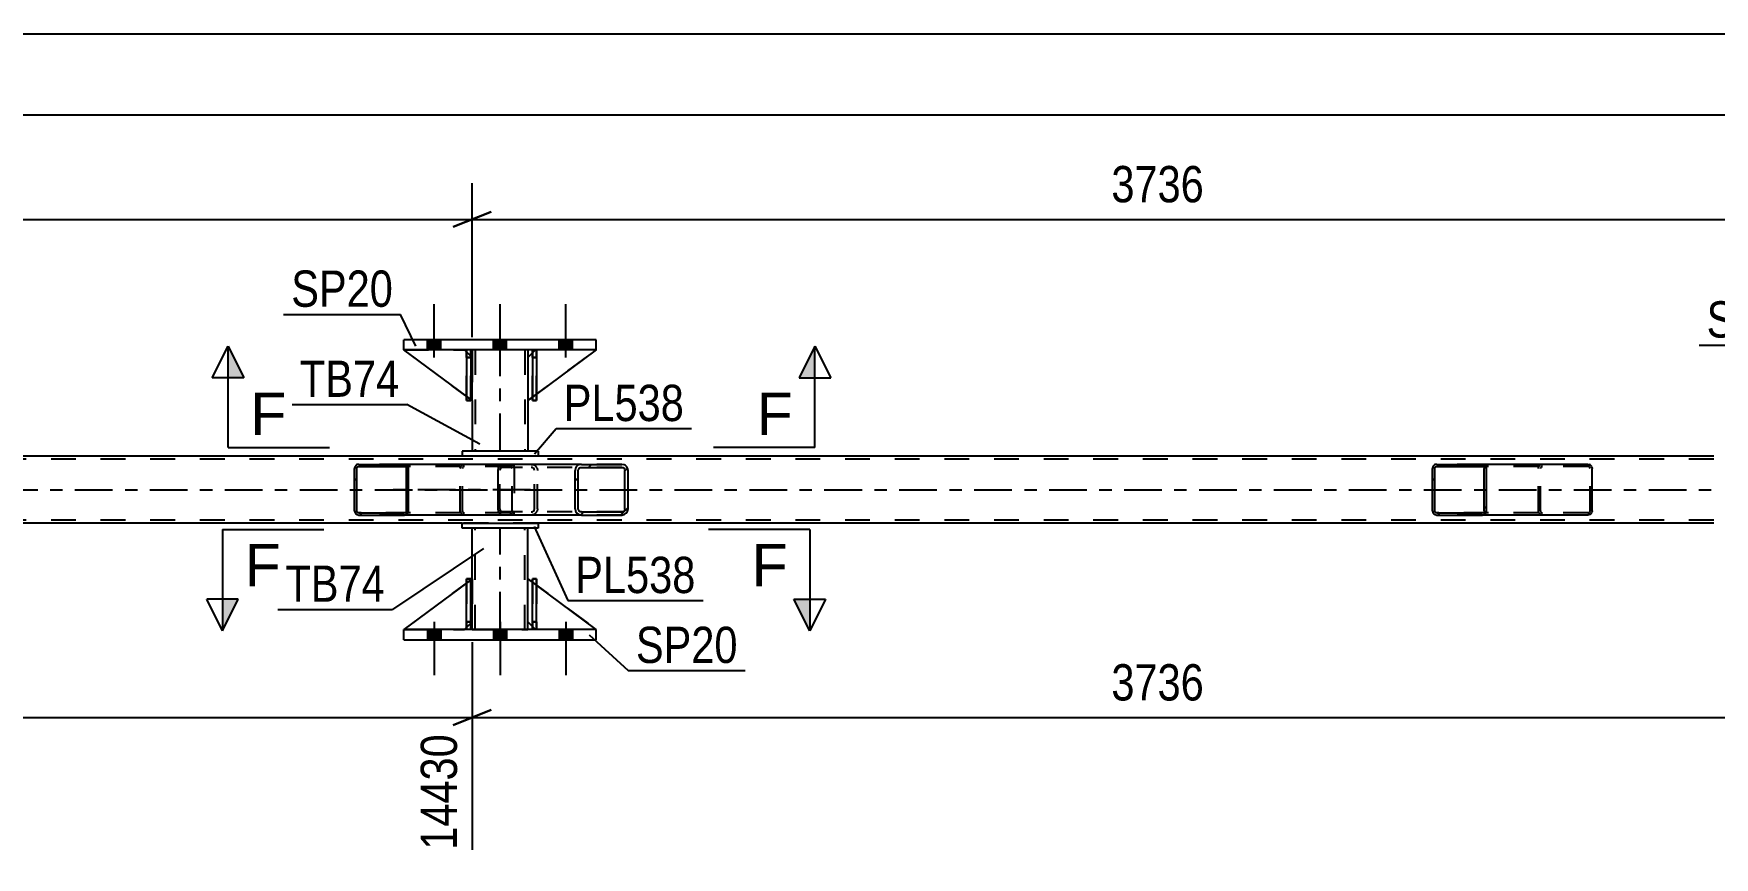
# Model space of a CAD drawing. Header units: millimetres. Extents: x 0 to 841, y 0 to 594.
# Drawn here: x 641 to 773.8, y 209.4 to 274.4 of the extents above; entities that cross this region are included whole.
import ezdxf

# ---------------------------------------------------------------- set-up
doc = ezdxf.new("R2010")
doc.units = ezdxf.units.MM
doc.linetypes.add('DXK_LINE_DOT2', pattern=[3.9198, 1.9599, -1.9599])
doc.linetypes.add('DXK_LINE_DOT3', pattern=[5.9187, 2.979, -0.9799, 0.9799, -0.9799])
doc.styles.add('Arial', font='ARIAL.TTF', dxfattribs={"height": 0.2})
doc.styles.add('Arial Narrow', font='ARIALN.TTF', dxfattribs={"height": 0.2})

# ---------------------------------------------------------------- blocks, each defined once
blk = doc.blocks.new('Part-318889060-3495 - 3381')
at = {"color": 7, "linetype": 'DXK_LINE_DOT2'}
for p, q in [((675.66, 245.46), (670.26, 249.46)), ((670.26, 249.46), (675.06, 249.46)), ((675.06, 249.46), (675.66, 248.86)), ((675.66, 248.86), (675.06, 249.46)), ((675.66, 248.86), (675.66, 245.46)), ((675.66, 248.86), (675.66, 248.86)), ((675.66, 248.86), (675.66, 245.46))]:
    blk.add_line(p, q, dxfattribs=at)
blk = doc.blocks.new('Part-318889060-3464 - 3381')
at = {"color": 2, "linetype": 'Continuous'}
for p, q in [((680.42, 227.38), (680.42, 231.38)), ((680.42, 231.38), (680.74, 231.38)), ((680.74, 227.38), (680.74, 231.38)), ((680.42, 227.38), (680.42, 227.38)), ((680.42, 227.38), (680.42, 227.38)), ((680.74, 227.38), (680.42, 227.38)), ((680.74, 227.38), (680.74, 227.38))]:
    blk.add_line(p, q, dxfattribs=at)
at = {"color": 7, "linetype": 'DXK_LINE_DOT2'}
for p, q in [((680.42, 231.38), (680.42, 227.98)), ((680.74, 227.98), (680.74, 231.38)), ((680.42, 227.98), (680.42, 227.38)), ((680.42, 227.98), (680.74, 227.98)), ((680.42, 227.38), (680.42, 227.38)), ((680.74, 227.38), (680.74, 227.98)), ((680.74, 227.38), (680.74, 227.38)), ((680.74, 227.38), (680.74, 227.38))]:
    blk.add_line(p, q, dxfattribs=at)
blk = doc.blocks.new('Part-318889060-3470 - 3381')
at = {"color": 2, "linetype": 'Continuous'}
for p, q in [((675.22, 231.05), (670.26, 227.38)), ((675.66, 231.38), (675.54, 231.29)), ((675.66, 227.98), (675.66, 231.38)), ((675.22, 227.54), (675.06, 227.38)), ((675.66, 227.98), (675.54, 227.86)), ((675.66, 227.98), (675.66, 227.98))]:
    blk.add_line(p, q, dxfattribs=at)
at = {"color": 7, "linetype": 'DXK_LINE_DOT2'}
for p, q in [((675.54, 231.29), (675.22, 231.05)), ((675.66, 227.98), (675.66, 231.38)), ((670.26, 227.38), (670.26, 227.38)), ((670.26, 227.38), (670.26, 227.38)), ((675.06, 227.38), (670.26, 227.38)), ((675.66, 227.98), (675.06, 227.38)), ((675.06, 227.38), (675.06, 227.38)), ((675.54, 227.86), (675.22, 227.54))]:
    blk.add_line(p, q, dxfattribs=at)
blk = doc.blocks.new('Bolt-318889060-3422 - 3381')
at = {"linetype": 'Continuous'}
for points in [[(672.14, 249.46), (673.18, 249.46), (673.18, 250.26), (672.14, 250.26)], [(672.14, 249.46), (673.18, 249.46), (673.18, 250.26), (672.14, 250.26)], [(672.14, 249.46), (673.18, 249.46), (673.18, 250.26), (672.14, 250.26)], [(677.34, 249.46), (678.38, 249.46), (678.38, 250.26), (677.34, 250.26)], [(677.34, 249.46), (678.38, 249.46), (678.38, 250.26), (677.34, 250.26)], [(682.54, 249.46), (683.58, 249.46), (683.58, 250.26), (682.54, 250.26)], [(682.54, 249.46), (683.58, 249.46), (683.58, 250.26), (682.54, 250.26)], [(682.54, 249.46), (683.58, 249.46), (683.58, 250.26), (682.54, 250.26)]]:
    blk.add_hatch(color=1, dxfattribs=at).paths.add_polyline_path(points)
at = {"color": 1, "linetype": 'Continuous'}
for p, q in [((672.66, 248.86), (672.66, 253.06)), ((672.66, 248.86), (672.66, 253.06)), ((672.66, 248.86), (672.66, 253.06)), ((677.86, 248.86), (677.86, 253.06)), ((677.86, 248.86), (677.86, 253.06)), ((683.06, 248.86), (683.06, 253.06)), ((683.06, 248.86), (683.06, 253.06)), ((683.06, 248.86), (683.06, 253.06)), ((672.14, 249.46), (672.14, 250.26)), ((672.14, 249.46), (672.14, 250.26)), ((672.14, 249.46), (672.14, 250.26)), ((673.18, 249.46), (673.18, 250.26)), ((673.18, 249.46), (673.18, 250.26)), ((673.18, 249.46), (673.18, 250.26)), ((677.34, 249.46), (677.34, 250.26)), ((677.34, 249.46), (677.34, 250.26)), ((678.38, 249.46), (678.38, 250.26)), ((678.38, 249.46), (678.38, 250.26)), ((682.54, 249.46), (682.54, 250.26)), ((682.54, 249.46), (682.54, 250.26)), ((682.54, 249.46), (682.54, 250.26)), ((683.58, 249.46), (683.58, 250.26)), ((683.58, 249.46), (683.58, 250.26)), ((683.58, 249.46), (683.58, 250.26))]:
    blk.add_line(p, q, dxfattribs=at)
blk = doc.blocks.new('Bolt-318889060-3423 - 3381')
at = {"linetype": 'Continuous'}
for points in [[(673.18, 227.38), (672.14, 227.38), (672.14, 226.58), (673.18, 226.58)], [(673.18, 227.38), (672.14, 227.38), (672.14, 226.58), (673.18, 226.58)], [(673.18, 227.38), (672.14, 227.38), (672.14, 226.58), (673.18, 226.58)], [(678.38, 227.38), (677.34, 227.38), (677.34, 226.58), (678.38, 226.58)], [(678.38, 227.38), (677.34, 227.38), (677.34, 226.58), (678.38, 226.58)], [(683.58, 227.38), (682.54, 227.38), (682.54, 226.58), (683.58, 226.58)], [(683.58, 227.38), (682.54, 227.38), (682.54, 226.58), (683.58, 226.58)], [(683.58, 227.38), (682.54, 227.38), (682.54, 226.58), (683.58, 226.58)]]:
    blk.add_hatch(color=1, dxfattribs=at).paths.add_polyline_path(points)
at = {"color": 1, "linetype": 'Continuous'}
for p, q in [((672.14, 227.38), (672.14, 226.58)), ((672.14, 227.38), (672.14, 226.58)), ((672.14, 227.38), (672.14, 226.58)), ((672.66, 227.98), (672.66, 223.78)), ((672.66, 227.98), (672.66, 223.78)), ((672.66, 227.98), (672.66, 223.78)), ((673.18, 227.38), (673.18, 226.58)), ((673.18, 227.38), (673.18, 226.58)), ((673.18, 227.38), (673.18, 226.58)), ((677.34, 227.38), (677.34, 226.58)), ((677.34, 227.38), (677.34, 226.58)), ((677.86, 227.98), (677.86, 223.78)), ((677.86, 227.98), (677.86, 223.78)), ((678.38, 227.38), (678.38, 226.58)), ((678.38, 227.38), (678.38, 226.58)), ((682.54, 227.38), (682.54, 226.58)), ((682.54, 227.38), (682.54, 226.58)), ((682.54, 227.38), (682.54, 226.58)), ((683.06, 227.98), (683.06, 223.78)), ((683.06, 227.98), (683.06, 223.78)), ((683.06, 227.98), (683.06, 223.78)), ((683.58, 227.38), (683.58, 226.58)), ((683.58, 227.38), (683.58, 226.58)), ((683.58, 227.38), (683.58, 226.58))]:
    blk.add_line(p, q, dxfattribs=at)
blk = doc.blocks.new('Part-318889060-3488 - 3381')
at = {"color": 2, "linetype": 'Continuous'}
for p, q in [((675.66, 231.38), (675.66, 235.38)), ((680.06, 231.38), (680.06, 235.38)), ((675.66, 227.38), (675.66, 227.98)), ((680.06, 227.38), (680.06, 227.98))]:
    blk.add_line(p, q, dxfattribs=at)
at = {"color": 7, "linetype": 'DXK_LINE_DOT2'}
for p, q in [((680.06, 235.38), (675.66, 235.38)), ((675.9, 227.38), (675.9, 235.38)), ((679.82, 227.38), (679.82, 235.38)), ((675.66, 227.98), (675.66, 231.38)), ((680.06, 227.98), (680.06, 231.38)), ((675.66, 227.38), (680.06, 227.38))]:
    blk.add_line(p, q, dxfattribs=at)
at = {"color": 7, "linetype": 'DXK_LINE_DOT3'}
blk.add_line((677.86, 227.38), (677.86, 235.38), dxfattribs=at)
blk = doc.blocks.new('Part-318889060-3489 - 3381')
at = {"color": 7, "linetype": 'DXK_LINE_DOT2'}
for p, q in [((675.22, 248.86), (675.22, 249.46)), ((675.22, 249.46), (675.22, 249.46)), ((675.22, 249.46), (675.22, 245.46)), ((675.54, 249.46), (675.22, 249.46)), ((675.22, 245.46), (675.22, 248.86)), ((675.22, 248.86), (675.54, 248.86)), ((675.54, 248.86), (675.54, 249.46)), ((675.54, 245.46), (675.54, 249.46)), ((675.54, 248.86), (675.54, 245.46)), ((675.22, 245.46), (675.54, 245.46))]:
    blk.add_line(p, q, dxfattribs=at)
blk = doc.blocks.new('Part-318889060-3505 - 3381')
at = {"color": 7, "linetype": 'DXK_LINE_DOT2'}
for p, q in [((675.54, 231.38), (675.22, 231.38)), ((675.22, 227.98), (675.22, 231.38)), ((675.22, 227.38), (675.22, 231.38)), ((675.54, 231.38), (675.54, 227.86)), ((675.54, 227.38), (675.54, 231.38)), ((675.54, 227.98), (675.22, 227.98)), ((675.22, 227.38), (675.22, 227.98)), ((675.54, 227.38), (675.22, 227.38)), ((675.54, 227.86), (675.54, 227.38)), ((675.54, 227.38), (675.54, 227.38))]:
    blk.add_line(p, q, dxfattribs=at)
blk = doc.blocks.new('Part-318889060-3444 - 3381')
at = {"color": 2, "linetype": 'Continuous'}
for p, q in [((680.06, 227.98), (680.06, 231.38)), ((680.42, 231.12), (680.06, 231.38)), ((685.46, 227.38), (680.74, 230.88)), ((680.42, 227.63), (680.06, 227.98))]:
    blk.add_line(p, q, dxfattribs=at)
at = {"color": 7, "linetype": 'DXK_LINE_DOT2'}
for p, q in [((680.74, 230.88), (680.42, 231.12)), ((680.66, 227.38), (680.42, 227.63)), ((685.46, 227.38), (680.66, 227.38)), ((685.46, 227.38), (685.46, 227.38)), ((685.46, 227.38), (685.46, 227.38))]:
    blk.add_line(p, q, dxfattribs=at)
blk = doc.blocks.new('Part-318889060-3449 - 3381')
at = {"color": 2, "linetype": 'Continuous'}
for p, q in [((670.26, 226.58), (670.26, 227.38)), ((685.46, 227.38), (670.26, 227.38)), ((685.46, 226.58), (685.46, 227.38)), ((670.26, 226.58), (685.46, 226.58))]:
    blk.add_line(p, q, dxfattribs=at)
at = {"color": 7, "linetype": 'DXK_LINE_DOT2'}
for p, q in [((670.26, 226.58), (670.26, 227.38)), ((685.46, 226.58), (685.46, 227.38))]:
    blk.add_line(p, q, dxfattribs=at)
blk = doc.blocks.new('Part-318889060-3454 - 3381')
at = {"color": 2, "linetype": 'Continuous'}
for p, q in [((670.26, 249.46), (670.26, 250.26)), ((685.46, 250.26), (670.26, 250.26)), ((685.46, 249.46), (685.46, 250.26)), ((685.46, 249.46), (670.26, 249.46))]:
    blk.add_line(p, q, dxfattribs=at)
at = {"color": 7, "linetype": 'DXK_LINE_DOT2'}
for p, q in [((670.26, 249.46), (670.26, 250.26)), ((685.46, 249.46), (685.46, 250.26))]:
    blk.add_line(p, q, dxfattribs=at)
blk = doc.blocks.new('Part-318889060-3461 - 3381')
at = {"color": 7, "linetype": 'DXK_LINE_DOT2'}
for p, q in [((773.71, 240.82), (111.6, 240.82)), ((680.86, 241.06), (674.86, 241.06)), ((773.71, 236.02), (111.6, 236.02)), ((680.86, 235.78), (674.86, 235.78))]:
    blk.add_line(p, q, dxfattribs=at)
at = {"color": 2, "linetype": 'Continuous'}
for p, q in [((674.86, 241.06), (510.59, 241.06)), ((773.71, 241.06), (680.86, 241.06)), ((674.86, 235.78), (510.59, 235.78)), ((773.71, 235.78), (680.86, 235.78))]:
    blk.add_line(p, q, dxfattribs=at)
at = {"color": 7, "linetype": 'DXK_LINE_DOT3'}
blk.add_line((111.6, 238.42), (773.71, 238.42), dxfattribs=at)
blk = doc.blocks.new('Part-318889060-3462 - 3381')
at = {"color": 7, "linetype": 'DXK_LINE_DOT2'}
for p, q in [((680.74, 231.38), (680.42, 231.38)), ((680.42, 227.98), (680.42, 231.38)), ((680.42, 227.38), (680.42, 231.38)), ((680.74, 231.38), (680.74, 227.98)), ((680.74, 227.38), (680.74, 231.38)), ((680.74, 227.98), (680.42, 227.98)), ((680.42, 227.38), (680.42, 227.98)), ((680.74, 227.38), (680.42, 227.38)), ((680.74, 227.98), (680.74, 227.38)), ((680.74, 227.38), (680.74, 227.38))]:
    blk.add_line(p, q, dxfattribs=at)
blk = doc.blocks.new('Part-318889060-3463 - 3381')
at = {"color": 2, "linetype": 'Continuous'}
for p, q in [((675.22, 227.38), (675.22, 231.38)), ((675.22, 231.38), (675.54, 231.38)), ((675.54, 227.38), (675.54, 231.38)), ((675.22, 227.38), (675.22, 227.38)), ((675.22, 227.38), (675.22, 227.38)), ((675.54, 227.38), (675.22, 227.38)), ((675.54, 227.38), (675.54, 227.38))]:
    blk.add_line(p, q, dxfattribs=at)
at = {"color": 7, "linetype": 'DXK_LINE_DOT2'}
for p, q in [((675.22, 231.38), (675.22, 227.98)), ((675.54, 227.98), (675.54, 231.38)), ((675.22, 227.98), (675.22, 227.38)), ((675.22, 227.98), (675.54, 227.98)), ((675.22, 227.38), (675.22, 227.38)), ((675.54, 227.38), (675.54, 227.98)), ((675.54, 227.38), (675.54, 227.38)), ((675.54, 227.38), (675.54, 227.38))]:
    blk.add_line(p, q, dxfattribs=at)
blk = doc.blocks.new('Part-318889060-3467 - 3381')
at = {"color": 7, "linetype": 'DXK_LINE_DOT2'}
for p, q in [((675.66, 231.38), (670.26, 227.38)), ((675.66, 227.98), (675.66, 231.38)), ((675.66, 231.38), (675.66, 227.98)), ((670.26, 227.38), (675.06, 227.38)), ((675.06, 227.38), (675.66, 227.98)), ((675.66, 227.98), (675.06, 227.38)), ((675.66, 227.98), (675.66, 227.98))]:
    blk.add_line(p, q, dxfattribs=at)
blk = doc.blocks.new('Part-318889060-3473 - 3381')
at = {"color": 7, "linetype": 'DXK_LINE_DOT2'}
for p, q in [((680.06, 227.98), (680.06, 231.38)), ((680.06, 231.38), (685.46, 227.38)), ((680.66, 227.38), (680.06, 227.98)), ((685.46, 227.38), (680.66, 227.38))]:
    blk.add_line(p, q, dxfattribs=at)
blk = doc.blocks.new('Part-318889060-3478 - 3381')
at = {"color": 2, "linetype": 'Continuous'}
for p, q in [((680.86, 241.46), (674.86, 241.46)), ((674.86, 241.46), (674.86, 241.06)), ((680.86, 241.06), (674.86, 241.06)), ((680.86, 241.46), (680.86, 241.06))]:
    blk.add_line(p, q, dxfattribs=at)
blk = doc.blocks.new('Part-318889060-3483 - 3381')
at = {"color": 2, "linetype": 'Continuous'}
for p, q in [((674.86, 235.78), (680.86, 235.78)), ((674.86, 235.38), (674.86, 235.78)), ((680.86, 235.38), (674.86, 235.38)), ((680.86, 235.78), (680.86, 235.38))]:
    blk.add_line(p, q, dxfattribs=at)
blk = doc.blocks.new('Part-318889060-3490 - 3381')
at = {"color": 7, "linetype": 'DXK_LINE_DOT2'}
for p, q in [((680.42, 248.86), (680.42, 249.46)), ((680.42, 249.46), (680.42, 249.46)), ((680.42, 249.46), (680.42, 245.46)), ((680.74, 249.46), (680.42, 249.46)), ((680.42, 245.46), (680.42, 248.86)), ((680.42, 248.86), (680.74, 248.86)), ((680.74, 248.86), (680.74, 249.46)), ((680.74, 245.46), (680.74, 249.46)), ((680.74, 248.86), (680.74, 245.46)), ((680.42, 245.46), (680.74, 245.46))]:
    blk.add_line(p, q, dxfattribs=at)
blk = doc.blocks.new('Part-318889060-3491 - 3381')
at = {"color": 2, "linetype": 'Continuous'}
for p, q in [((675.54, 249.46), (675.22, 249.46)), ((675.22, 249.46), (675.22, 245.46)), ((675.54, 249.46), (675.54, 249.46)), ((675.54, 249.46), (675.54, 245.46)), ((675.54, 245.46), (675.22, 245.46))]:
    blk.add_line(p, q, dxfattribs=at)
at = {"color": 7, "linetype": 'DXK_LINE_DOT2'}
for p, q in [((675.22, 248.86), (675.22, 249.46)), ((675.54, 248.86), (675.22, 248.86)), ((675.22, 248.86), (675.22, 245.46)), ((675.54, 248.86), (675.54, 249.46)), ((675.54, 249.46), (675.54, 249.46)), ((675.54, 245.46), (675.54, 248.86))]:
    blk.add_line(p, q, dxfattribs=at)
blk = doc.blocks.new('Part-318889060-3492 - 3381')
at = {"color": 2, "linetype": 'Continuous'}
for p, q in [((680.74, 249.46), (680.42, 249.46)), ((680.42, 249.46), (680.42, 245.46)), ((680.74, 249.46), (680.74, 249.46)), ((680.74, 249.46), (680.74, 245.46)), ((680.74, 245.46), (680.42, 245.46))]:
    blk.add_line(p, q, dxfattribs=at)
at = {"color": 7, "linetype": 'DXK_LINE_DOT2'}
for p, q in [((680.42, 248.86), (680.42, 249.46)), ((680.74, 248.86), (680.42, 248.86)), ((680.42, 248.86), (680.42, 245.46)), ((680.74, 248.86), (680.74, 249.46)), ((680.74, 249.46), (680.74, 249.46)), ((680.74, 245.46), (680.74, 248.86))]:
    blk.add_line(p, q, dxfattribs=at)
blk = doc.blocks.new('Part-318889060-3498 - 3381')
at = {"color": 2, "linetype": 'Continuous'}
for p, q in [((675.22, 245.8), (670.26, 249.46)), ((675.22, 249.31), (675.06, 249.46)), ((675.66, 248.86), (675.54, 248.99)), ((675.66, 248.86), (675.66, 248.86)), ((675.66, 245.46), (675.66, 248.86)), ((675.54, 245.56), (675.66, 245.46)), ((675.66, 245.46), (675.66, 245.46))]:
    blk.add_line(p, q, dxfattribs=at)
at = {"color": 7, "linetype": 'DXK_LINE_DOT2'}
for p, q in [((675.06, 249.46), (670.26, 249.46)), ((675.06, 249.46), (675.66, 248.86)), ((675.54, 248.99), (675.22, 249.31)), ((675.66, 248.86), (675.66, 245.46)), ((675.54, 245.56), (675.22, 245.8))]:
    blk.add_line(p, q, dxfattribs=at)
blk = doc.blocks.new('Part-318889060-3501 - 3381')
at = {"color": 7, "linetype": 'DXK_LINE_DOT2'}
for p, q in [((680.66, 249.46), (680.06, 248.86)), ((680.06, 245.46), (685.46, 249.46)), ((680.06, 248.86), (680.06, 245.46)), ((685.46, 249.46), (680.66, 249.46))]:
    blk.add_line(p, q, dxfattribs=at)
blk = doc.blocks.new('Part-318889060-3504 - 3381')
at = {"color": 2, "linetype": 'Continuous'}
for p, q in [((680.42, 249.22), (680.06, 248.86)), ((680.06, 248.86), (680.06, 245.46)), ((685.46, 249.46), (680.74, 245.96)), ((680.42, 245.73), (680.06, 245.46))]:
    blk.add_line(p, q, dxfattribs=at)
at = {"color": 7, "linetype": 'DXK_LINE_DOT2'}
for p, q in [((680.66, 249.46), (680.42, 249.22)), ((685.46, 249.46), (680.66, 249.46)), ((680.74, 245.96), (680.42, 245.73))]:
    blk.add_line(p, q, dxfattribs=at)
blk = doc.blocks.new('Part-318889060-3538 - 3381')
at = {"linetype": 'Continuous'}
h = blk.add_hatch(dxfattribs=at)
h.set_pattern_fill('', scale=0.7, style=0, pattern_type=0)
h.set_pattern_definition([(45, (687.9348, 240.1284), (-1.57154, 1.57154), [])])
h.paths.add_polyline_path([(687.97, 239.94), (687.93, 240.13), (687.83, 240.28), (687.66, 240.39), (687.47, 240.42), (684.29, 240.42), (684.09, 240.39), (683.93, 240.28), (683.82, 240.13), (683.78, 239.94), (683.78, 236.9), (683.82, 236.72), (683.93, 236.57), (684.09, 236.46), (684.29, 236.42), (687.47, 236.42), (687.66, 236.46), (687.83, 236.57), (687.93, 236.72), (687.97, 236.9)])
h.paths.add_polyline_path([(687.7, 236.81), (687.65, 236.73), (687.57, 236.68), (687.47, 236.66), (684.29, 236.66), (684.19, 236.68), (684.11, 236.73), (684.05, 236.81), (684.03, 236.9), (684.03, 239.94), (684.05, 240.04), (684.11, 240.11), (684.19, 240.17), (684.29, 240.18), (687.47, 240.18), (687.57, 240.17), (687.65, 240.11), (687.7, 240.04), (687.72, 239.94), (687.72, 236.9)])
at = {"color": 2, "linetype": 'Continuous'}
for p, q in [((677.73, 240.13), (677.79, 240.28)), ((677.79, 240.28), (677.88, 240.39)), ((677.88, 240.39), (677.99, 240.42)), ((684.29, 240.42), (677.99, 240.42)), ((684.29, 240.42), (684.09, 240.39)), ((684.29, 240.42), (687.47, 240.42)), ((687.66, 240.39), (687.47, 240.42)), ((677.71, 239.94), (677.73, 240.13)), ((677.71, 236.9), (677.71, 239.94)), ((683.82, 240.13), (683.78, 239.94)), ((683.78, 236.9), (683.78, 239.94)), ((684.03, 239.94), (684.05, 240.04)), ((684.03, 236.9), (684.03, 239.94)), ((684.05, 240.04), (684.11, 240.11)), ((684.11, 240.11), (684.19, 240.17)), ((684.19, 240.17), (684.29, 240.18)), ((684.29, 240.18), (687.47, 240.18)), ((687.47, 240.18), (687.57, 240.17)), ((687.57, 240.17), (687.65, 240.11)), ((687.65, 240.11), (687.7, 240.04)), ((687.7, 240.04), (687.72, 239.94)), ((687.72, 236.9), (687.72, 239.94)), ((687.97, 239.94), (687.93, 240.13)), ((687.97, 236.9), (687.97, 239.94)), ((677.73, 236.72), (677.71, 236.9)), ((677.79, 236.57), (677.73, 236.72)), ((677.88, 236.46), (677.79, 236.57)), ((677.99, 236.42), (677.88, 236.46)), ((684.29, 236.42), (677.99, 236.42)), ((683.78, 236.9), (683.82, 236.72)), ((684.05, 236.81), (684.03, 236.9)), ((684.11, 236.73), (684.05, 236.81)), ((684.09, 236.46), (684.29, 236.42)), ((684.19, 236.68), (684.11, 236.73)), ((684.29, 236.66), (684.19, 236.68)), ((684.29, 236.66), (687.47, 236.66)), ((684.29, 236.42), (687.47, 236.42)), ((687.57, 236.68), (687.47, 236.66)), ((687.47, 236.42), (687.66, 236.46)), ((687.65, 236.73), (687.57, 236.68)), ((687.7, 236.81), (687.65, 236.73)), ((687.72, 236.9), (687.7, 236.81)), ((687.93, 236.72), (687.97, 236.9))]:
    blk.add_line(p, q, dxfattribs=at)
at = {"color": 7, "linetype": 'DXK_LINE_DOT2'}
for p, q in [((678.98, 240.18), (678.98, 240.42)), ((680.32, 240.42), (680.51, 240.39)), ((687.47, 240.42), (684.29, 240.42)), ((677.86, 240.04), (677.85, 239.94)), ((677.85, 236.9), (677.85, 239.94)), ((677.89, 240.11), (677.86, 240.04)), ((677.93, 240.17), (677.89, 240.11)), ((677.99, 240.18), (677.93, 240.17)), ((687.47, 240.18), (677.99, 240.18)), ((680.42, 240.17), (680.32, 240.18)), ((680.5, 240.11), (680.42, 240.17)), ((680.55, 240.04), (680.5, 240.11)), ((680.57, 239.94), (680.55, 240.04)), ((680.57, 236.9), (680.57, 239.94)), ((680.78, 240.13), (680.82, 239.94)), ((680.82, 236.9), (680.82, 239.94)), ((677.85, 236.9), (677.86, 236.81)), ((677.86, 236.81), (677.89, 236.73)), ((677.89, 236.73), (677.93, 236.68)), ((677.93, 236.68), (677.99, 236.66)), ((687.47, 236.66), (677.99, 236.66)), ((678.98, 236.42), (678.98, 236.66)), ((680.32, 236.66), (680.42, 236.68)), ((680.51, 236.46), (680.32, 236.42)), ((680.42, 236.68), (680.5, 236.73)), ((680.5, 236.73), (680.55, 236.81)), ((680.55, 236.81), (680.57, 236.9)), ((680.82, 236.9), (680.78, 236.72)), ((687.47, 236.42), (684.29, 236.42))]:
    blk.add_line(p, q, dxfattribs=at)
for centre, start, end in [((680.33, 239.93), 23.8495, 68.806), ((680.33, 236.92), 291.194, 336.1505)]:
    blk.add_arc(centre, 0.492, start, end, dxfattribs=at)
at = {"color": 2, "linetype": 'Continuous'}
for centre, start, end in [((684.27, 239.93), 111.194, 156.1505), ((687.48, 239.93), 23.8495, 68.806), ((684.27, 236.92), 203.8495, 248.806), ((687.48, 236.92), 291.194, 336.1505)]:
    blk.add_arc(centre, 0.492, start, end, dxfattribs=at)
blk = doc.blocks.new('Part-318889060-3567 - 3381')
at = {"linetype": 'Continuous'}
h = blk.add_hatch(dxfattribs=at)
h.set_pattern_fill('', scale=0.7, style=0, pattern_type=0)
h.set_pattern_definition([(45, (670.602, 240.2271), (-1.57154, 1.57154), [])])
h.paths.add_polyline_path([(670.63, 240.1), (670.6, 240.23), (670.53, 240.33), (670.42, 240.4), (670.29, 240.42), (666.71, 240.42), (666.58, 240.4), (666.47, 240.33), (666.4, 240.23), (666.37, 240.1), (666.37, 236.74), (666.4, 236.62), (666.47, 236.52), (666.58, 236.45), (666.71, 236.42), (670.29, 236.42), (670.42, 236.45), (670.53, 236.52), (670.6, 236.62), (670.63, 236.74)])
h.paths.add_polyline_path([(670.44, 236.68), (670.41, 236.63), (670.35, 236.6), (670.29, 236.58), (666.71, 236.58), (666.65, 236.6), (666.59, 236.63), (666.55, 236.68), (666.54, 236.74), (666.54, 240.1), (666.55, 240.17), (666.59, 240.22), (666.65, 240.25), (666.71, 240.26), (670.29, 240.26), (670.35, 240.25), (670.41, 240.22), (670.44, 240.17), (670.46, 240.1), (670.46, 236.74)])
at = {"color": 2, "linetype": 'Continuous'}
for p, q in [((666.71, 240.42), (666.58, 240.4)), ((666.65, 240.25), (666.71, 240.26)), ((666.71, 240.42), (670.29, 240.42)), ((666.71, 240.26), (670.29, 240.26)), ((677.99, 240.42), (670.29, 240.42)), ((670.42, 240.4), (670.29, 240.42)), ((670.29, 240.26), (670.35, 240.25)), ((666.4, 240.23), (666.37, 240.1)), ((666.37, 236.74), (666.37, 240.1)), ((666.54, 240.1), (666.55, 240.17)), ((666.54, 236.74), (666.54, 240.1)), ((666.55, 240.17), (666.59, 240.22)), ((666.59, 240.22), (666.65, 240.25)), ((670.35, 240.25), (670.41, 240.22)), ((670.41, 240.22), (670.44, 240.17)), ((670.44, 240.17), (670.46, 240.1)), ((670.46, 236.74), (670.46, 240.1)), ((670.63, 240.1), (670.6, 240.23)), ((670.63, 236.74), (670.63, 240.1)), ((666.37, 236.74), (666.4, 236.62)), ((666.55, 236.68), (666.54, 236.74)), ((666.59, 236.63), (666.55, 236.68)), ((666.58, 236.45), (666.71, 236.42)), ((666.65, 236.6), (666.59, 236.63)), ((666.71, 236.58), (666.65, 236.6)), ((666.71, 236.58), (670.29, 236.58)), ((666.71, 236.42), (670.29, 236.42)), ((670.35, 236.6), (670.29, 236.58)), ((670.29, 236.42), (670.42, 236.45)), ((677.99, 236.42), (670.29, 236.42)), ((670.41, 236.63), (670.35, 236.6)), ((670.44, 236.68), (670.41, 236.63)), ((670.46, 236.74), (670.44, 236.68)), ((670.6, 236.62), (670.63, 236.74))]:
    blk.add_line(p, q, dxfattribs=at)
at = {"color": 7, "linetype": 'DXK_LINE_DOT2'}
for p, q in [((670.29, 240.42), (666.71, 240.42)), ((678.64, 240.26), (666.71, 240.26)), ((674.93, 240.4), (675.06, 240.42)), ((675.06, 240.26), (675, 240.25)), ((678.64, 240.42), (677.99, 240.42)), ((678.64, 240.42), (678.77, 240.4)), ((678.7, 240.25), (678.64, 240.26)), ((674.72, 240.1), (674.75, 240.23)), ((674.72, 236.74), (674.72, 240.1)), ((674.9, 240.17), (674.89, 240.1)), ((674.89, 236.74), (674.89, 240.1)), ((674.94, 240.22), (674.9, 240.17)), ((675, 240.25), (674.94, 240.22)), ((678.76, 240.22), (678.7, 240.25)), ((678.79, 240.17), (678.76, 240.22)), ((678.81, 240.1), (678.79, 240.17)), ((678.81, 236.74), (678.81, 240.1)), ((678.95, 240.23), (678.98, 240.1)), ((678.98, 240.1), (678.98, 236.74)), ((678.64, 236.58), (666.71, 236.58)), ((670.29, 236.42), (666.71, 236.42)), ((674.75, 236.62), (674.72, 236.74)), ((674.89, 236.74), (674.9, 236.68)), ((674.9, 236.68), (674.94, 236.63)), ((675.06, 236.42), (674.93, 236.45)), ((674.94, 236.63), (674.96, 236.62)), ((674.96, 236.62), (675, 236.6)), ((675, 236.6), (675.06, 236.58)), ((678.64, 236.42), (677.99, 236.42)), ((678.64, 236.58), (678.7, 236.6)), ((678.77, 236.45), (678.64, 236.42)), ((678.7, 236.6), (678.76, 236.63)), ((678.76, 236.63), (678.79, 236.68)), ((678.79, 236.68), (678.81, 236.74)), ((678.98, 236.74), (678.95, 236.62))]:
    blk.add_line(p, q, dxfattribs=at)
at = {"color": 7, "linetype": 'DXK_LINE_DOT3'}
blk.add_line((680.27, 238.42), (668.5, 238.42), dxfattribs=at)
at = {"color": 2, "linetype": 'Continuous'}
for centre, start, end in [((666.7, 240.09), 110.7584, 155.6801), ((670.3, 240.09), 24.3199, 69.2416), ((666.7, 236.76), 204.3199, 249.2416), ((670.3, 236.76), 290.7584, 335.6801)]:
    blk.add_arc(centre, 0.331, start, end, dxfattribs=at)
at = {"color": 7, "linetype": 'DXK_LINE_DOT2'}
for centre, start, end in [((675.05, 240.09), 110.7584, 155.6801), ((678.65, 240.09), 24.3199, 69.2416), ((675.05, 236.76), 204.3199, 249.2416), ((678.65, 236.76), 290.7584, 335.6801)]:
    blk.add_arc(centre, 0.331, start, end, dxfattribs=at)
blk = doc.blocks.new('Part-318889060-3571 - 3381')
at = {"linetype": 'Continuous'}
h = blk.add_hatch(dxfattribs=at)
h.set_pattern_fill('', scale=0.7, style=0, pattern_type=0)
h.set_pattern_definition([(45, (755.7366, 240.2271), (-1.57154, 1.57154), [])])
h.paths.add_polyline_path([(755.76, 240.1), (755.74, 240.23), (755.66, 240.33), (755.55, 240.4), (755.42, 240.42), (751.85, 240.42), (751.72, 240.4), (751.61, 240.33), (751.53, 240.23), (751.51, 240.1), (751.51, 236.74), (751.53, 236.62), (751.61, 236.52), (751.72, 236.45), (751.85, 236.42), (755.42, 236.42), (755.55, 236.45), (755.66, 236.52), (755.74, 236.62), (755.76, 236.74)])
h.paths.add_polyline_path([(755.58, 236.68), (755.54, 236.63), (755.49, 236.6), (755.42, 236.58), (751.85, 236.58), (751.78, 236.6), (751.73, 236.63), (751.69, 236.68), (751.68, 236.74), (751.68, 240.1), (751.69, 240.17), (751.73, 240.22), (751.78, 240.25), (751.85, 240.26), (755.42, 240.26), (755.49, 240.25), (755.54, 240.22), (755.58, 240.17), (755.59, 240.1), (755.59, 236.74)])
at = {"color": 2, "linetype": 'Continuous'}
for p, q in [((751.85, 240.42), (751.72, 240.4)), ((751.78, 240.25), (751.85, 240.26)), ((751.85, 240.42), (755.42, 240.42)), ((751.85, 240.26), (755.42, 240.26)), ((763.77, 240.42), (755.42, 240.42)), ((755.55, 240.4), (755.42, 240.42)), ((755.42, 240.26), (755.49, 240.25)), ((763.77, 240.42), (763.9, 240.4)), ((751.53, 240.23), (751.51, 240.1)), ((751.51, 236.74), (751.51, 240.1)), ((751.68, 240.1), (751.69, 240.17)), ((751.68, 236.74), (751.68, 240.1)), ((751.69, 240.17), (751.73, 240.22)), ((751.73, 240.22), (751.78, 240.25)), ((755.49, 240.25), (755.54, 240.22)), ((755.54, 240.22), (755.58, 240.17)), ((755.58, 240.17), (755.59, 240.1)), ((755.59, 236.74), (755.59, 240.1)), ((755.76, 240.1), (755.74, 240.23)), ((755.76, 236.74), (755.76, 240.1)), ((764.09, 240.23), (764.11, 240.1)), ((764.11, 236.74), (764.11, 240.1)), ((751.51, 236.74), (751.53, 236.62)), ((751.69, 236.68), (751.68, 236.74)), ((751.73, 236.63), (751.69, 236.68)), ((751.72, 236.45), (751.85, 236.42)), ((751.78, 236.6), (751.73, 236.63)), ((751.85, 236.58), (751.78, 236.6)), ((751.85, 236.58), (755.42, 236.58)), ((751.85, 236.42), (755.42, 236.42)), ((755.49, 236.6), (755.42, 236.58)), ((755.42, 236.42), (755.55, 236.45)), ((763.77, 236.42), (755.42, 236.42)), ((755.54, 236.63), (755.49, 236.6)), ((755.58, 236.68), (755.54, 236.63)), ((755.59, 236.74), (755.58, 236.68)), ((755.74, 236.62), (755.76, 236.74)), ((763.9, 236.45), (763.77, 236.42)), ((764.11, 236.74), (764.09, 236.62))]:
    blk.add_line(p, q, dxfattribs=at)
at = {"color": 7, "linetype": 'DXK_LINE_DOT2'}
for p, q in [((755.42, 240.42), (751.85, 240.42)), ((763.77, 240.26), (751.85, 240.26)), ((760.07, 240.4), (760.2, 240.42)), ((760.13, 240.25), (760.2, 240.26)), ((763.84, 240.25), (763.77, 240.26)), ((759.86, 240.1), (759.88, 240.23)), ((759.86, 236.74), (759.86, 240.1)), ((760.04, 240.17), (760.03, 240.1)), ((760.03, 236.74), (760.03, 240.1)), ((760.08, 240.22), (760.04, 240.17)), ((760.08, 240.22), (760.09, 240.23)), ((760.09, 240.23), (760.13, 240.25)), ((763.89, 240.22), (763.84, 240.25)), ((763.93, 240.17), (763.89, 240.22)), ((763.94, 240.1), (763.93, 240.17)), ((763.94, 236.74), (763.94, 240.1)), ((763.77, 236.58), (751.85, 236.58)), ((755.42, 236.42), (751.85, 236.42)), ((759.88, 236.62), (759.86, 236.74)), ((760.03, 236.74), (760.04, 236.68)), ((760.04, 236.68), (760.08, 236.63)), ((760.2, 236.42), (760.07, 236.45)), ((760.08, 236.63), (760.09, 236.62)), ((760.09, 236.62), (760.13, 236.6)), ((760.13, 236.6), (760.2, 236.58)), ((763.77, 236.58), (763.84, 236.6)), ((763.84, 236.6), (763.89, 236.63)), ((763.89, 236.63), (763.93, 236.68)), ((763.93, 236.68), (763.94, 236.74))]:
    blk.add_line(p, q, dxfattribs=at)
at = {"color": 2, "linetype": 'Continuous'}
for centre, start, end in [((751.83, 240.09), 110.7583, 155.68), ((755.44, 240.09), 24.32, 69.2417), ((763.78, 240.09), 24.32, 69.2417), ((751.83, 236.76), 204.32, 249.2417), ((755.44, 236.76), 290.7583, 335.68), ((763.78, 236.76), 290.7583, 335.68)]:
    blk.add_arc(centre, 0.331, start, end, dxfattribs=at)
at = {"color": 7, "linetype": 'DXK_LINE_DOT2'}
for centre, start, end in [((760.18, 240.09), 110.7583, 155.68), ((760.18, 236.76), 204.32, 249.2417)]:
    blk.add_arc(centre, 0.331, start, end, dxfattribs=at)
blk = doc.blocks.new('Part-318889060-3590 - 3381')
at = {"color": 2, "linetype": 'Continuous'}
for p, q in [((675.66, 249.46), (675.66, 248.86)), ((680.06, 249.46), (680.06, 248.86)), ((675.66, 245.46), (675.66, 241.46)), ((680.06, 245.46), (680.06, 241.46))]:
    blk.add_line(p, q, dxfattribs=at)
at = {"color": 7, "linetype": 'DXK_LINE_DOT2'}
for p, q in [((680.06, 249.46), (675.66, 249.46)), ((675.66, 248.86), (675.66, 245.46)), ((675.9, 249.46), (675.9, 241.46)), ((679.82, 249.46), (679.82, 241.46)), ((680.06, 248.86), (680.06, 245.46)), ((680.06, 241.46), (675.66, 241.46))]:
    blk.add_line(p, q, dxfattribs=at)
at = {"color": 7, "linetype": 'DXK_LINE_DOT3'}
blk.add_line((677.86, 241.46), (677.86, 249.46), dxfattribs=at)
blk = doc.blocks.new('StraightDimension-318889060-3708 - 3381')
at = {"color": 7, "linetype": 'Continuous'}
blk.add_line((101.38, 274.42), (784.57, 274.42), dxfattribs=at)
blk = doc.blocks.new('StraightDimension-318889060-3715 - 3381')
at = {"color": 7, "linetype": 'Continuous'}
for p, q in [((675.66, 250.46), (675.66, 262.61)), ((783.93, 242.06), (783.93, 262.61)), ((677.16, 260.36), (674.16, 259.16)), ((782.43, 259.16), (785.43, 260.36)), ((675.66, 259.76), (783.93, 259.76))]:
    blk.add_line(p, q, dxfattribs=at)
at = {"color": 0}
blk.add_wipeout([(734.05, 260.51), (734.05, 264.71), (725.54, 264.71), (725.54, 260.51)], dxfattribs=at)
at = {"color": 3, "style": 'Arial Narrow'}
blk.add_text('3736', height=2.863, dxfattribs=at).set_placement((726.14, 261.11))
blk = doc.blocks.new('StraightDimension-318889060-3720 - 3381')
at = {"color": 7, "linetype": 'Continuous'}
for p, q in [((675.66, 250.46), (675.66, 262.61)), ((674.16, 259.16), (677.16, 260.36)), ((505.39, 259.76), (675.66, 259.76))]:
    blk.add_line(p, q, dxfattribs=at)
blk = doc.blocks.new('StraightDimension-318889060-9233 - 3381')
at = {"color": 7, "linetype": 'Continuous'}
blk.add_line((101.38, 268.01), (783.93, 268.01), dxfattribs=at)
blk = doc.blocks.new('StraightDimension-318889060-3848 - 3381')
at = {"color": 7, "linetype": 'Continuous'}
for p, q in [((675.66, 226.38), (675.66, 209.99)), ((505.39, 220.43), (675.66, 220.43)), ((674.16, 219.83), (677.16, 221.03))]:
    blk.add_line(p, q, dxfattribs=at)
at = {"color": 0, "linetype": 'Continuous'}
blk.add_wipeout([(675.06, 219.73), (670.86, 219.73), (670.86, 209.39), (675.06, 209.39)], dxfattribs=at)
at = {"color": 3, "linetype": 'Continuous', "style": 'Arial Narrow'}
blk.add_text('14430', height=2.863, rotation=90.0002, dxfattribs=at).set_placement((674.46, 209.99))
blk = doc.blocks.new('StraightDimension-318889060-3854 - 3381')
at = {"color": 7, "linetype": 'Continuous'}
for p, q in [((783.93, 234.78), (783.93, 209.99)), ((675.66, 226.38), (675.66, 209.99)), ((677.16, 221.03), (674.16, 219.83)), ((675.66, 220.43), (783.93, 220.43)), ((782.43, 219.83), (785.43, 221.03))]:
    blk.add_line(p, q, dxfattribs=at)
at = {"color": 0}
blk.add_wipeout([(734.05, 221.18), (734.05, 225.38), (725.54, 225.38), (725.54, 221.18)], dxfattribs=at)
at = {"color": 3, "style": 'Arial Narrow'}
blk.add_text('3736', height=2.863, dxfattribs=at).set_placement((726.14, 221.78))
at = {"color": 0, "linetype": 'Continuous'}
blk.add_wipeout([(783.33, 219.73), (779.13, 219.73), (779.13, 209.39), (783.33, 209.39)], dxfattribs=at)
at = {"color": 3, "linetype": 'Continuous', "style": 'Arial Narrow'}
blk.add_text('18167', height=2.863, rotation=90.0002, dxfattribs=at).set_placement((782.73, 209.99))
blk = doc.blocks.new('Mark-318889060-3474 - 3381')
at = {"color": 0}
blk.add_wipeout([(692.39, 243.84), (692.39, 246.84), (682.89, 246.84), (682.89, 243.84)], dxfattribs=at)
blk.add_wipeout([(692.39, 243.84), (692.39, 246.84), (682.89, 246.84), (682.89, 243.84)], dxfattribs=at)
at = {"color": 30, "linetype": 'Continuous'}
for p, q in [((680.58, 241.26), (682.29, 243.24)), ((682.29, 243.24), (692.99, 243.24))]:
    blk.add_line(p, q, dxfattribs=at)
at = {"color": 3, "style": 'Arial Narrow'}
blk.add_text('PL538', height=2.863, dxfattribs=at).set_placement((682.89, 243.84))
blk = doc.blocks.new('Mark-318889060-3445 - 3381')
at = {"color": 0}
blk.add_wipeout([(696.63, 224.74), (696.63, 227.74), (688.59, 227.74), (688.59, 224.74)], dxfattribs=at)
blk.add_wipeout([(696.63, 224.74), (696.63, 227.74), (688.59, 227.74), (688.59, 224.74)], dxfattribs=at)
at = {"color": 30, "linetype": 'Continuous'}
for p, q in [((684.91, 226.97), (687.99, 224.14)), ((687.99, 224.14), (697.23, 224.14))]:
    blk.add_line(p, q, dxfattribs=at)
at = {"color": 3, "style": 'Arial Narrow'}
blk.add_text('SP20', height=2.863, dxfattribs=at).set_placement((688.59, 224.74))
blk = doc.blocks.new('Mark-318889060-3450 - 3381')
at = {"color": 0}
blk.add_wipeout([(669.41, 252.86), (669.41, 255.86), (661.37, 255.86), (661.37, 252.86)], dxfattribs=at)
blk.add_wipeout([(669.41, 252.86), (669.41, 255.86), (661.37, 255.86), (661.37, 252.86)], dxfattribs=at)
at = {"color": 30, "linetype": 'Continuous'}
for p in [(660.77, 252.26), (671.2, 249.75)]:
    blk.add_line(p, (670.01, 252.26), dxfattribs=at)
at = {"color": 3, "style": 'Arial Narrow'}
blk.add_text('SP20', height=2.863, dxfattribs=at).set_placement((661.37, 252.86))
blk = doc.blocks.new('Mark-318889060-3479 - 3381')
at = {"color": 0}
blk.add_wipeout([(693.31, 230.26), (693.31, 233.26), (683.8, 233.26), (683.8, 230.26)], dxfattribs=at)
blk.add_wipeout([(693.31, 230.26), (693.31, 233.26), (683.8, 233.26), (683.8, 230.26)], dxfattribs=at)
at = {"color": 30, "linetype": 'Continuous'}
for p, q in [((680.55, 235.52), (683.2, 229.66)), ((683.2, 229.66), (693.91, 229.66))]:
    blk.add_line(p, q, dxfattribs=at)
at = {"color": 3, "style": 'Arial Narrow'}
blk.add_text('PL538', height=2.863, dxfattribs=at).set_placement((683.8, 230.26))
blk = doc.blocks.new('Mark-318889060-3484 - 3381')
at = {"color": 0}
blk.add_wipeout([(668.77, 229.57), (668.77, 232.57), (660.91, 232.57), (660.91, 229.57)], dxfattribs=at)
blk.add_wipeout([(668.77, 229.57), (668.77, 232.57), (660.91, 232.57), (660.91, 229.57)], dxfattribs=at)
at = {"color": 30, "linetype": 'Continuous'}
for p in [(676.55, 233.77), (660.31, 228.97)]:
    blk.add_line(p, (669.37, 228.97), dxfattribs=at)
at = {"color": 3, "style": 'Arial Narrow'}
blk.add_text('TB74', height=2.863, dxfattribs=at).set_placement((660.91, 229.57))
blk = doc.blocks.new('Mark-318889060-3511 - 3381')
at = {"color": 0}
blk.add_wipeout([(781.19, 250.43), (781.19, 253.43), (773.15, 253.43), (773.15, 250.43)], dxfattribs=at)
blk.add_wipeout([(781.19, 250.43), (781.19, 253.43), (773.15, 253.43), (773.15, 250.43)], dxfattribs=at)
at = {"color": 30, "linetype": 'Continuous'}
for p in [(772.55, 249.83), (784.34, 243.96)]:
    blk.add_line(p, (781.79, 249.83), dxfattribs=at)
at = {"color": 3, "style": 'Arial Narrow'}
blk.add_text('SP19', height=2.863, dxfattribs=at).set_placement((773.15, 250.43))
blk = doc.blocks.new('Mark-318889060-3586 - 3381')
at = {"color": 0}
blk.add_wipeout([(669.91, 245.75), (669.91, 248.75), (662.05, 248.75), (662.05, 245.75)], dxfattribs=at)
blk.add_wipeout([(669.91, 245.75), (669.91, 248.75), (662.05, 248.75), (662.05, 245.75)], dxfattribs=at)
at = {"color": 30, "linetype": 'Continuous'}
for p in [(661.45, 245.15), (676.26, 242.02)]:
    blk.add_line(p, (670.51, 245.15), dxfattribs=at)
at = {"color": 3, "style": 'Arial Narrow'}
blk.add_text('TB74', height=2.863, dxfattribs=at).set_placement((662.05, 245.75))
blk = doc.blocks.new('SectionMark-318889060-3886 - 3381')
at = {"linetype": 'Continuous'}
for points in [[(657.63, 247.24), (656.38, 247.24), (656.38, 249.74)], [(702.73, 247.24), (701.48, 247.24), (702.73, 249.74)]]:
    blk.add_hatch(color=6, dxfattribs=at).paths.add_polyline_path(points)
at = {"color": 6, "linetype": 'Continuous'}
for p, q in [((655.13, 247.24), (656.38, 249.74)), ((656.38, 241.74), (656.38, 249.74)), ((656.38, 249.74), (657.63, 247.24)), ((702.73, 249.74), (701.48, 247.24)), ((702.73, 241.74), (702.73, 249.74)), ((702.73, 249.74), (703.98, 247.24)), ((657.63, 247.24), (655.13, 247.24)), ((701.48, 247.24), (703.98, 247.24)), ((656.38, 241.74), (664.38, 241.74)), ((702.73, 241.74), (694.73, 241.74))]:
    blk.add_line(p, q, dxfattribs=at)
at = {"color": 0, "linetype": 'Continuous'}
for points in [[(660.98, 242.74), (660.98, 246.24), (658.13, 246.24), (658.13, 242.74)], [(700.98, 242.74), (700.98, 246.24), (698.13, 246.24), (698.13, 242.74)]]:
    blk.add_wipeout(points, dxfattribs=at)
at = {"color": 3, "linetype": 'Continuous', "style": 'Arial'}
for p in [(658.13, 242.74), (698.13, 242.74)]:
    blk.add_text('F', height=3.34, dxfattribs=at).set_placement(p)
blk = doc.blocks.new('SectionMark-318889060-3890 - 3381')
at = {"linetype": 'Continuous'}
for points in [[(655.94, 229.79), (657.19, 229.79), (655.94, 227.29)], [(701.07, 229.79), (702.32, 229.79), (702.32, 227.29)]]:
    blk.add_hatch(color=6, dxfattribs=at).paths.add_polyline_path(points)
at = {"color": 6, "linetype": 'Continuous'}
for p, q in [((655.94, 235.29), (663.94, 235.29)), ((655.94, 235.29), (655.94, 227.29)), ((702.32, 235.29), (694.32, 235.29)), ((702.32, 235.29), (702.32, 227.29)), ((655.94, 227.29), (654.69, 229.79)), ((657.19, 229.79), (654.69, 229.79)), ((655.94, 227.29), (657.19, 229.79)), ((701.07, 229.79), (703.57, 229.79)), ((702.32, 227.29), (701.07, 229.79)), ((703.57, 229.79), (702.32, 227.29))]:
    blk.add_line(p, q, dxfattribs=at)
at = {"color": 0, "linetype": 'Continuous'}
for points in [[(660.54, 230.79), (660.54, 234.29), (657.69, 234.29), (657.69, 230.79)], [(700.57, 230.79), (700.57, 234.29), (697.72, 234.29), (697.72, 230.79)]]:
    blk.add_wipeout(points, dxfattribs=at)
at = {"color": 3, "linetype": 'Continuous', "style": 'Arial'}
for p in [(657.69, 230.79), (697.72, 230.79)]:
    blk.add_text('F', height=3.34, dxfattribs=at).set_placement(p)

msp = doc.modelspace()

# ---------------------------------------------------------------- block references
for name in ['Bolt-318889060-3422 - 3381', 'Part-318889060-3454 - 3381', 'Part-318889060-3495 - 3381', 'Part-318889060-3498 - 3381', 'Part-318889060-3489 - 3381', 'Part-318889060-3491 - 3381', 'Part-318889060-3590 - 3381', 'Part-318889060-3501 - 3381', 'Part-318889060-3504 - 3381', 'Part-318889060-3490 - 3381', 'Part-318889060-3492 - 3381', 'Part-318889060-3461 - 3381', 'Part-318889060-3567 - 3381', 'Part-318889060-3478 - 3381', 'Part-318889060-3538 - 3381', 'Part-318889060-3571 - 3381', 'Part-318889060-3483 - 3381', 'Part-318889060-3488 - 3381', 'Part-318889060-3470 - 3381', 'Part-318889060-3467 - 3381', 'Part-318889060-3505 - 3381', 'Part-318889060-3463 - 3381', 'Part-318889060-3444 - 3381', 'Part-318889060-3473 - 3381', 'Part-318889060-3464 - 3381', 'Part-318889060-3462 - 3381', 'Part-318889060-3449 - 3381', 'Bolt-318889060-3423 - 3381']:
    msp.add_blockref(name, (0, 0))

# ---------------------------------------------------------------- next in the draw order: block references
for name in ['StraightDimension-318889060-3708 - 3381', 'StraightDimension-318889060-3848 - 3381']:
    msp.add_blockref(name, (0, 0))

# ---------------------------------------------------------------- next in the draw order: block references
for name in ['StraightDimension-318889060-3715 - 3381', 'StraightDimension-318889060-3854 - 3381']:
    msp.add_blockref(name, (0, 0))

# ---------------------------------------------------------------- next in the draw order: block references
for name in ['StraightDimension-318889060-3720 - 3381', 'Mark-318889060-3479 - 3381', 'Mark-318889060-3484 - 3381', 'Mark-318889060-3445 - 3381']:
    msp.add_blockref(name, (0, 0))

# ---------------------------------------------------------------- next in the draw order: block references
for name in ['StraightDimension-318889060-9233 - 3381', 'SectionMark-318889060-3890 - 3381']:
    msp.add_blockref(name, (0, 0))

# ---------------------------------------------------------------- next in the draw order: block references
for name in ['Mark-318889060-3450 - 3381', 'Mark-318889060-3511 - 3381', 'Mark-318889060-3586 - 3381', 'Mark-318889060-3474 - 3381']:
    msp.add_blockref(name, (0, 0))

# ---------------------------------------------------------------- next in the draw order: block references
msp.add_blockref('SectionMark-318889060-3886 - 3381', (0, 0))

doc.saveas('drawing.dxf')
